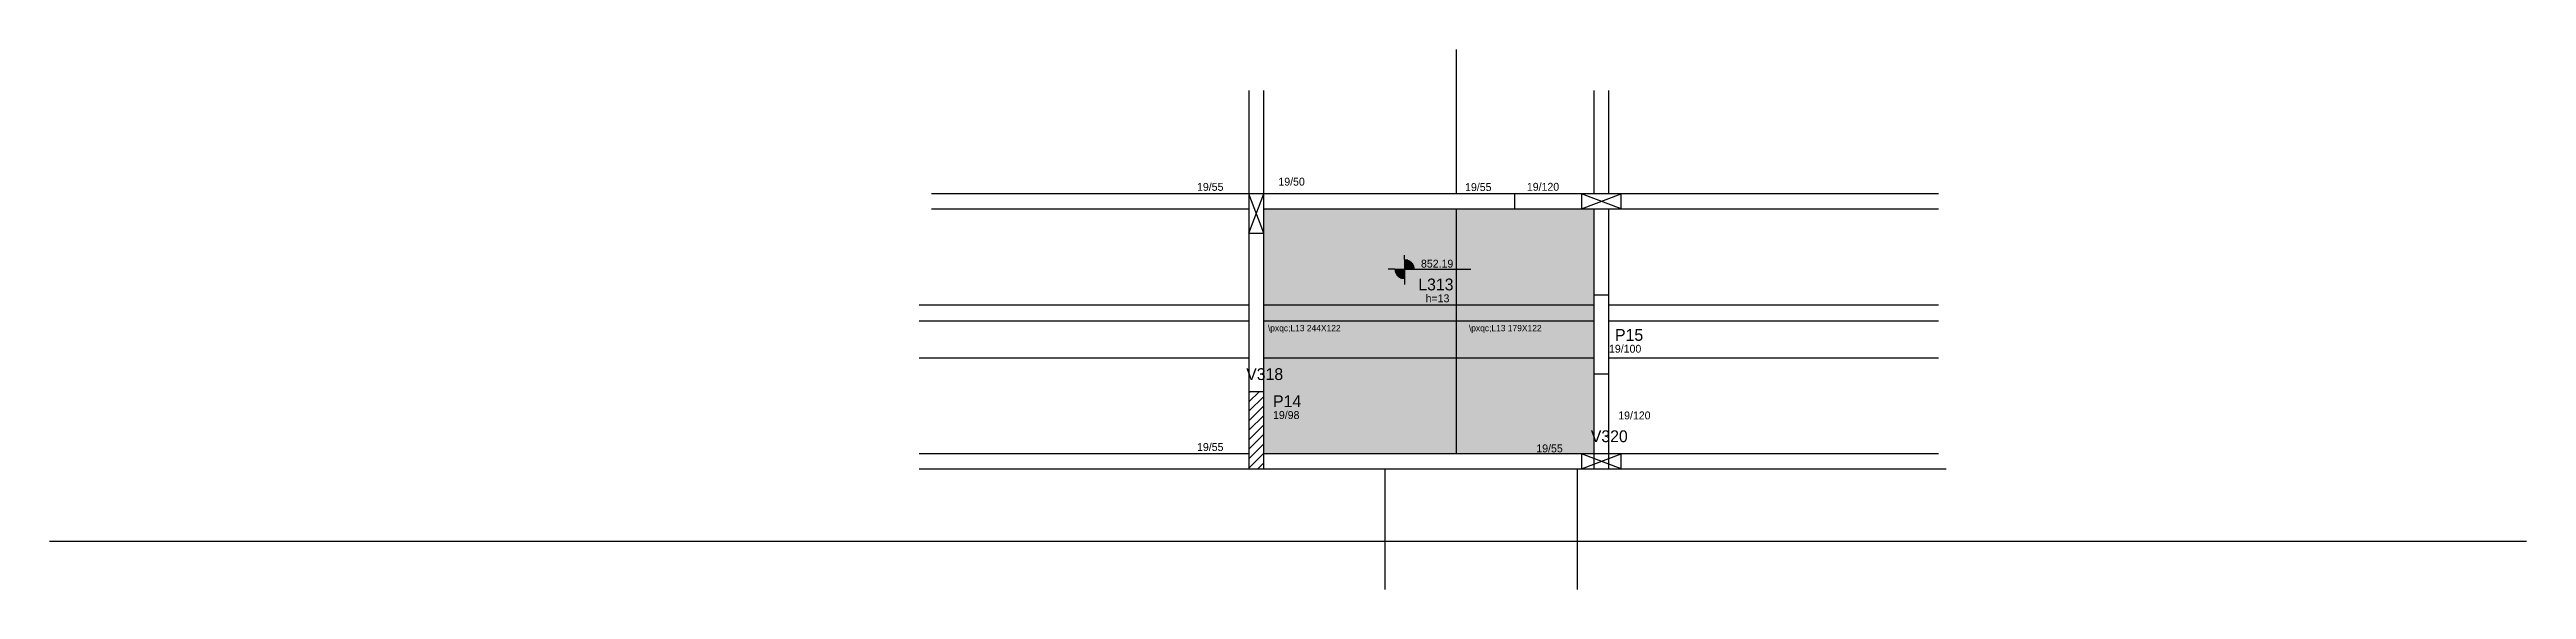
# Model space of a CAD drawing. Header units: metres. Extents: x 2939 to 6078, y 2109 to 2794.
import ezdxf

# ---------------------------------------------------------------- set-up
doc = ezdxf.new("R2010")
doc.units = ezdxf.units.M
for name, color, linetype in [('1', 7, 'Continuous'), ('3', 7, 'Continuous'), ('4', 7, 'Continuous'), ('7', 7, 'Continuous'), ('AUX00', 7, 'Continuous'), ('Hachura', 7, 'Continuous'), ('Painéis', 7, 'Continuous'), ('REAPROVEITAMENTO', 7, 'Continuous')]:
    doc.layers.add(name, color=color, linetype=linetype)

msp = doc.modelspace()

# ---------------------------------------------------------------- hatches: boundary and pattern name
at = {"layer": 'Hachura'}
h = msp.add_hatch(color=7, dxfattribs=at)
h.dxf.hatch_style = 1
h.paths.add_polyline_path([(4478.1, 2449.9), (4896.1, 2449.9), (4896.1, 2449.9), (4896.1, 2469.9), (4896.1, 2469.9), (4478.1, 2469.9), (4478.1, 2469.9), (4478.1, 2449.9)])
h = msp.add_hatch(color=7, dxfattribs=at)
h.dxf.hatch_style = 1
h.paths.add_polyline_path([(4896.1, 2449.9), (4478.1, 2449.9), (4478.1, 2449.9), (4478.1, 2402.9), (4478.1, 2402.9), (4896.1, 2402.9), (4896.1, 2402.9), (4896.1, 2449.9)])
at = {"layer": 'REAPROVEITAMENTO'}
h = msp.add_hatch(color=7, dxfattribs=at)
h.dxf.hatch_style = 1
h.paths.add_polyline_path([(4896.1, 2469.9), (4478.1, 2469.9), (4478.1, 2469.9), (4478.1, 2591.9), (4478.1, 2591.9), (4896.1, 2591.9), (4896.1, 2591.9), (4896.1, 2469.9)])
h = msp.add_hatch(color=7, dxfattribs=at)
h.dxf.hatch_style = 1
h.paths.add_polyline_path([(4896.1, 2402.9), (4478.1, 2402.9), (4478.1, 2402.9), (4478.1, 2280.9), (4478.1, 2280.9), (4896.1, 2280.9), (4896.1, 2280.9), (4896.1, 2402.9)])

# ---------------------------------------------------------------- linework, layer by layer
at = {"layer": '1', "color": 7, "lineweight": 25}
for p, q in [((4459.1, 2560.9), (4478.1, 2610.9)), ((4478.1, 2560.9), (4459.1, 2610.9)), ((4880.6, 2591.9), (4930.6, 2610.9)), ((4930.6, 2591.9), (4880.6, 2610.9)), ((4880.6, 2261.9), (4930.6, 2280.9)), ((4930.6, 2261.9), (4880.6, 2280.9))]:
    msp.add_line(p, q, dxfattribs=at)
at = {"layer": '3', "color": 7, "lineweight": 25}
for p, q in [((4796.1, 2591.9), (4796.1, 2610.9)), ((4643.9, 2515.2), (4635.5, 2515.2)), ((4643.9, 2515.2), (4668.9, 2515.2)), ((4656.4, 2514.4), (4643.9, 2514.4)), ((4656.4, 2513.6), (4644, 2513.6)), ((4656.4, 2512.8), (4644.1, 2512.8)), ((4656.4, 2512), (4644.3, 2512)), ((4656.4, 2511.3), (4644.5, 2511.3)), ((4656.4, 2527.7), (4656.4, 2533.2)), ((4656.4, 2527.7), (4656.4, 2502.7)), ((4656.4, 2527.1), (4660.3, 2527.1)), ((4656.4, 2526.3), (4662.2, 2526.3)), ((4656.4, 2525.5), (4663.5, 2525.5)), ((4656.4, 2524.7), (4664.5, 2524.7)), ((4656.4, 2523.9), (4665.4, 2523.9)), ((4656.4, 2523.1), (4666.1, 2523.1)), ((4656.4, 2522.4), (4666.7, 2522.4)), ((4656.4, 2521.6), (4667.2, 2521.6)), ((4656.4, 2520.8), (4667.6, 2520.8)), ((4656.4, 2520), (4668, 2520)), ((4656.4, 2519.2), (4668.3, 2519.2)), ((4656.4, 2518.4), (4668.5, 2518.4)), ((4656.4, 2517.6), (4668.7, 2517.6)), ((4656.4, 2516.8), (4668.8, 2516.8)), ((4656.4, 2516), (4668.9, 2516)), ((4668.9, 2515.2), (4740.3, 2515.2)), ((4656.4, 2510.5), (4644.8, 2510.5)), ((4656.4, 2509.7), (4645.2, 2509.7)), ((4656.4, 2508.9), (4645.6, 2508.9)), ((4656.4, 2508.1), (4646.1, 2508.1)), ((4656.4, 2507.3), (4646.7, 2507.3)), ((4656.4, 2506.5), (4647.4, 2506.5)), ((4656.4, 2505.7), (4648.3, 2505.7)), ((4656.4, 2504.9), (4649.3, 2504.9)), ((4656.4, 2504.1), (4650.7, 2504.1)), ((4656.4, 2503.3), (4652.6, 2503.3)), ((4656.4, 2502.7), (4656.4, 2495.8)), ((4459.1, 2347), (4472, 2359.9)), ((4459.1, 2359), (4460, 2359.9)), ((4459.1, 2335), (4478.1, 2354)), ((4459.1, 2323), (4478.1, 2342)), ((4459.1, 2310.9), (4478.1, 2329.9)), ((4459.1, 2298.9), (4478.1, 2317.9)), ((4459.1, 2286.9), (4478.1, 2305.9)), ((4459.1, 2274.9), (4478.1, 2293.9)), ((4459.1, 2262.8), (4478.1, 2281.8)), ((4470.2, 2261.9), (4478.1, 2269.8))]:
    msp.add_line(p, q, dxfattribs=at)
for points in [[(4459.1, 2741.9), (4459.1, 2610.9)], [(4478.1, 2610.9), (4478.1, 2741.9)], [(4896.1, 2741.9), (4896.1, 2610.9)], [(4915.1, 2610.9), (4915.1, 2741.9)], [(4459.1, 2610.9), (4056.6, 2610.9)], [(4896.1, 2610.9), (4478.1, 2610.9)], [(5333.1, 2610.9), (4915.1, 2610.9)], [(4056.6, 2591.9), (4459.1, 2591.9)], [(4459.1, 2591.9), (4459.1, 2359.9)], [(4478.1, 2591.9), (4896.1, 2591.9)], [(4478.1, 2359.9), (4478.1, 2591.9)], [(4896.1, 2591.9), (4896.1, 2482.4)], [(4915.1, 2591.9), (5333.1, 2591.9)], [(4915.1, 2482.4), (4915.1, 2591.9)], [(4896.1, 2382.4), (4896.1, 2261.9)], [(4915.1, 2261.9), (4915.1, 2382.4)], [(4459.1, 2280.9), (4041.1, 2280.9)], [(4041.1, 2261.9), (4459.1, 2261.9)], [(4896.1, 2280.9), (4478.1, 2280.9)], [(4478.1, 2261.9), (4905.6, 2261.9)], [(4905.6, 2261.9), (5342.6, 2261.9)], [(5333.1, 2280.9), (4915.1, 2280.9)]]:
    msp.add_lwpolyline(points, dxfattribs=at)
at = {"layer": '7', "color": 7, "lineweight": 25}
for points in [[(4459.1, 2560.9), (4478.1, 2560.9), (4478.1, 2610.9), (4459.1, 2610.9), (4459.1, 2560.9)], [(4880.6, 2591.9), (4930.6, 2591.9), (4930.6, 2610.9), (4880.6, 2610.9), (4880.6, 2591.9)], [(4896.1, 2382.4), (4915.1, 2382.4), (4915.1, 2482.4), (4896.1, 2482.4), (4896.1, 2382.4)], [(4459.1, 2261.9), (4478.1, 2261.9), (4478.1, 2359.9), (4459.1, 2359.9), (4459.1, 2261.9)], [(4880.6, 2261.9), (4930.6, 2261.9), (4930.6, 2280.9), (4880.6, 2280.9), (4880.6, 2261.9)]]:
    msp.add_lwpolyline(points, dxfattribs=at)
at = {"layer": 'Painéis', "color": 7, "lineweight": 25}
for p, q in [((4722.1, 2610.9), (4722.1, 2793.9)), ((4722.1, 2280.9), (4722.1, 2591.9)), ((4041.1, 2469.9), (4459.1, 2469.9)), ((4041.1, 2449.9), (4459.1, 2449.9)), ((4478.1, 2469.9), (4896.1, 2469.9)), ((4478.1, 2449.9), (4896.1, 2449.9)), ((4915.1, 2469.9), (5333.1, 2469.9)), ((4915.1, 2449.9), (5333.1, 2449.9)), ((4041.1, 2402.9), (4459.1, 2402.9)), ((4478.1, 2402.9), (4896.1, 2402.9)), ((4915.1, 2402.9), (5333.1, 2402.9)), ((4631.1, 2261.9), (4631.1, 2109)), ((4875.1, 2261.9), (4875.1, 2109)), ((2939.1, 2170.4), (6078.1, 2170.4))]:
    msp.add_line(p, q, dxfattribs=at)

# ---------------------------------------------------------------- texts
at = {"layer": '3', "color": 7, "lineweight": 25}
for s, p in [('19/55', (4393.3, 2614.7)), ('19/50', (4496.4, 2621.3)), ('19/55', (4733, 2614.4)), ('19/120', (4811.3, 2614.8)), ('852.19', (4677.1, 2517.3)), ('h=13', (4683, 2473.3)), ('19/100', (4915.4, 2409.4)), ('19/98', (4489.6, 2325.3)), ('19/120', (4927.1, 2324.8)), ('19/55', (4393.3, 2284.7)), ('19/55', (4823.3, 2283))]:
    msp.add_text(s, height=10, dxfattribs=at).set_placement(p)
at = {"layer": '4', "color": 7, "lineweight": 25}
for s, p in [('L313', (4673.7, 2488.4)), ('P15', (4923, 2424.4)), ('V318', (4455.6, 2374.7)), ('P14', (4489.6, 2340.3)), ('V320', (4892.3, 2295.9))]:
    msp.add_text(s, height=15, dxfattribs=at).set_placement(p)
at = {"layer": 'AUX00', "color": 7, "lineweight": 25}
for s, p in [('\\pxqc;L13^J244X122', (4483.1, 2436.6)), ('\\pxqc;L13^J179X122', (4737.8, 2436.6))]:
    msp.add_text(s, height=8, dxfattribs=at).set_placement(p)

doc.saveas('drawing.dxf')
